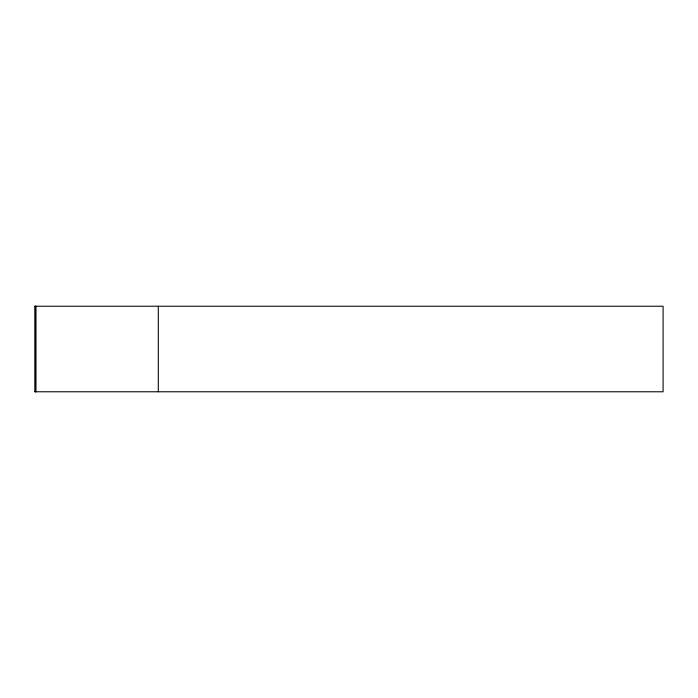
<?xml version="1.0" encoding="UTF-8"?>
<svg xmlns="http://www.w3.org/2000/svg" width="698" height="698" viewBox="0 0 698 698"><rect width="100%" height="100%" fill="white"/><g stroke="black" fill="none" stroke-linecap="round" stroke-linejoin="round"><path stroke-width="1.05" d="M34.926 306.23L663.091 306.23L663.1 391.77L34.926 391.77M158.306 306.23L158.306 391.77M35.982 306.23L35.982 391.77M35.284 306.23L35.284 391.77M35.057 306.23L35.057 391.77"/></g></svg>
